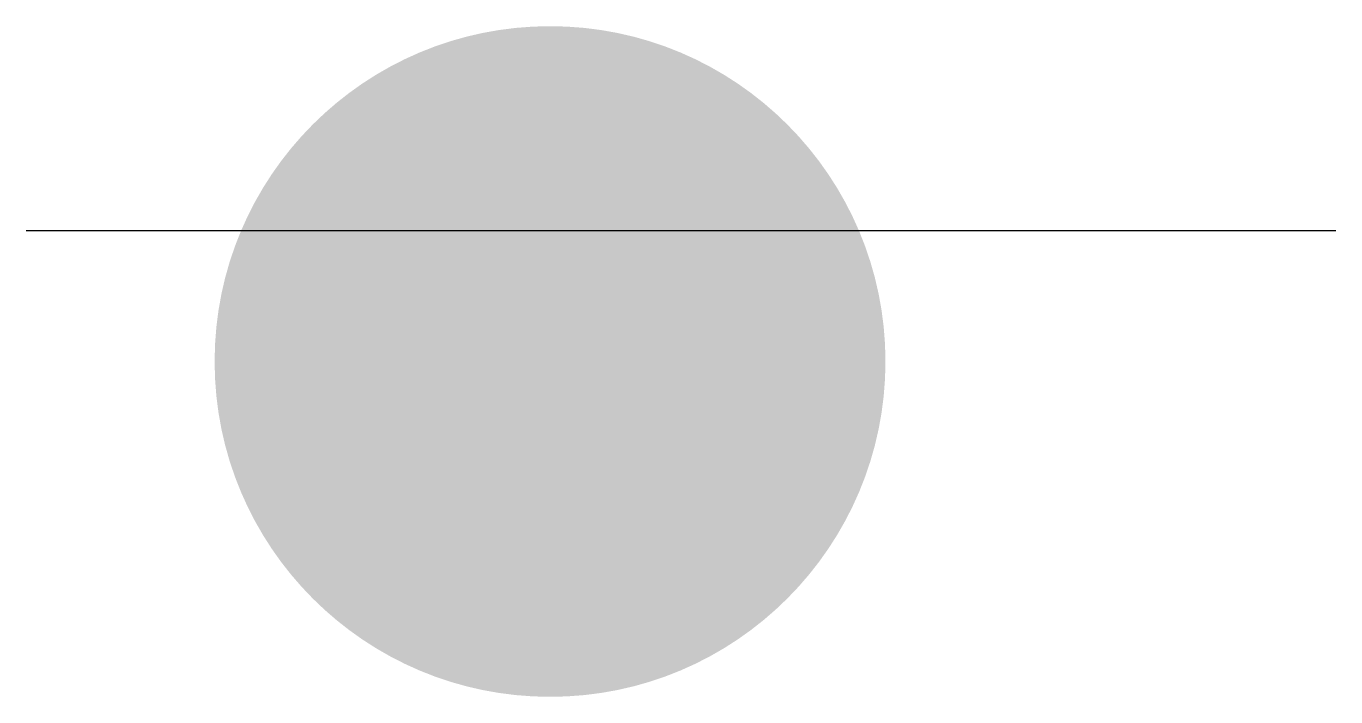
# Model space of a CAD drawing. Units: millimetres at full size, sheet at 1:100. Extents: x -15551 to 15061, y -14392 to 1290.
import ezdxf

# ---------------------------------------------------------------- set-up
doc = ezdxf.new("R2010")
doc.units = ezdxf.units.MM
doc.header["$LTSCALE"] = 100
doc.layers.add('0-0', color=7, linetype='Continuous')

msp = doc.modelspace()

# ---------------------------------------------------------------- hatches: boundary and pattern name
at = {"layer": '0-0'}
msp.add_hatch(color=91, dxfattribs=at).paths.add_polyline_path([(4534.4, -6551, 1), (-11146.7, -6551, 1)])

# ---------------------------------------------------------------- linework, layer by layer
msp.add_line((-15551, -3489.8), (15061.2, -3489.8), dxfattribs=at)

doc.saveas('drawing.dxf')
